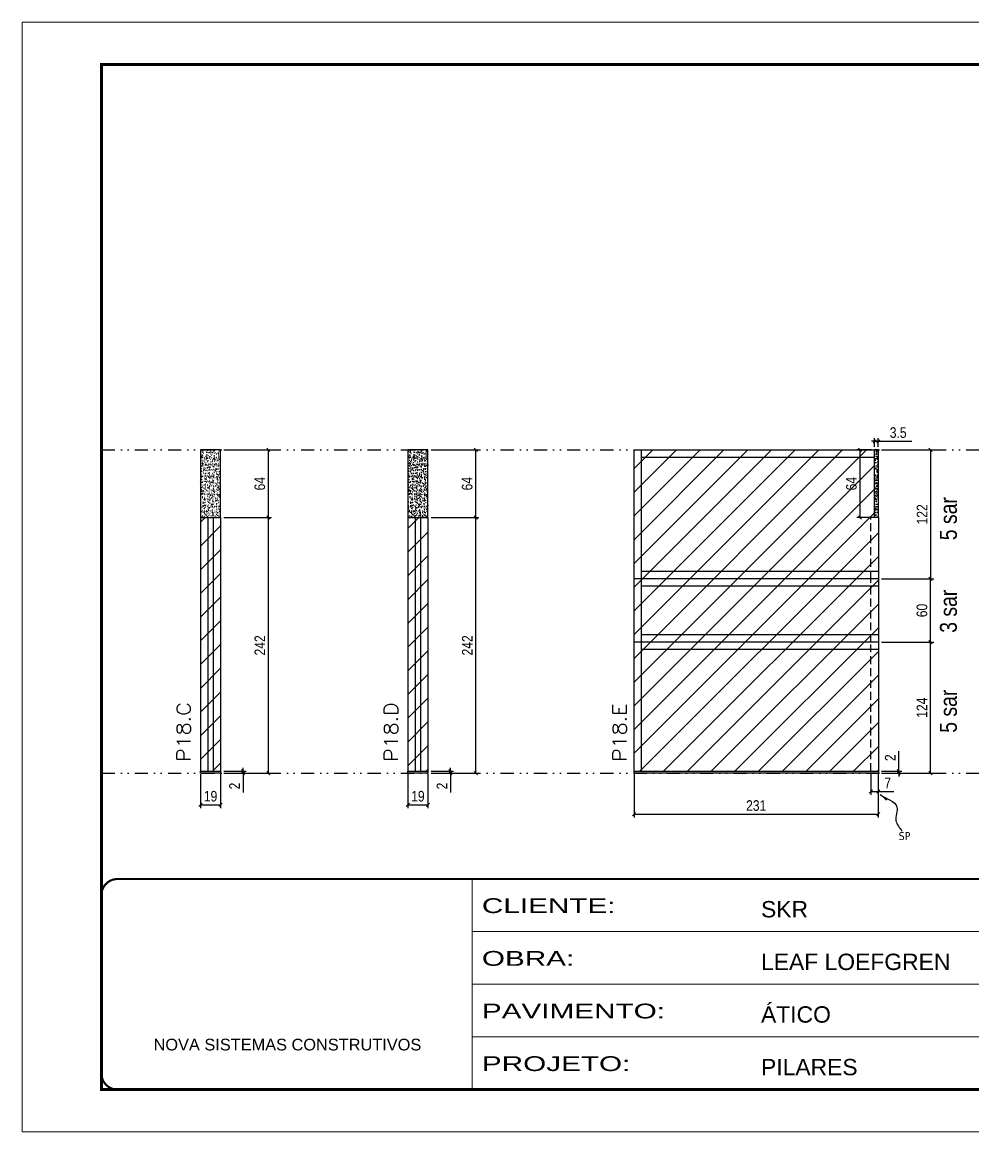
# Model space of a CAD drawing. Extents: x 14400 to 27878, y -21631 to 6985.
# Drawn here: x 19182 to 20081, y -2105 to -1055 of the extents above; entities that cross this region are included whole.
import ezdxf

# ---------------------------------------------------------------- set-up
doc = ezdxf.new("R2010")
doc.units = 0
for name, pattern in [('CONTINUO', [0]), ('DASHED', [0.75, 0.5, -0.25]), ('DIVIDE2', [0.625, 0.25, -0.125, 0, -0.125, 0, -0.125]), ('HIDDEN', [0.375, 0.25, -0.125])]:
    doc.linetypes.add(name, pattern=pattern)
for name, color, linetype in [('COTA', 241, 'Continuous'), ('NOMENCLATURA', 7, 'Continuous'), ('Nível', 160, 'Continuous'), ('Painéis', 200, 'Continuous'), ('SARR_2.2x7', 40, 'Continuous'), ('texto', 7, 'Continuous')]:
    doc.layers.add(name, color=color, linetype=linetype)
for name, color, linetype, lineweight in [('Folhas', 255, 'Continuous', 9), ('Hachura', 251, 'Continuous', 9), ('SARRAFO DE PRESSAO', 251, 'DASHED', 9), ('Texto Seção', 7, 'Continuous', 15)]:
    doc.layers.add(name, color=color, linetype=linetype, lineweight=lineweight)
doc.styles.add('ARIAL', font='arial.ttf')
doc.styles.add('ARIAL_NARROW', font='ARIALN.TTF', dxfattribs={"height": 0.2})
doc.styles.add('COTA TECNICA', font='techl___.ttf', dxfattribs={"height": 10})
doc.styles.add('COTA TECNICA-50', font='techl___.ttf', dxfattribs={"height": 10})
doc.styles.add('REGUA-120', font='ROMANS.shx', dxfattribs={"height": 15})
doc.styles.get("Standard").update_dxf_attribs({"font": 'arial.ttf'})
doc.styles.add('Tecnologia', font='')
doc.styles.get('Tecnologia').set_extended_font_data('Forgotten Futurist')
doc.dimstyles.new('COTA PAINEL-50', dxfattribs={"dimtxt": 10, "dimasz": 3, "dimexe": 3, "dimexo": 3, "dimgap": 3, "dimtad": 1, "dimdec": 1, "dimzin": 12, "dimdsep": 46, "dimtxsty": 'COTA TECNICA-50', "dimblk1": 'OBLIQUE', "dimblk2": 'OBLIQUE', "dimsah": 1, "dimcen": 0.9, "dimclrd": 4, "dimclre": 4, "dimclrt": 240, "dimadec": 1, "dimazin": 3, "dimtfac": 1, "dimtdec": 1, "dimtmove": 0, "dimatfit": 3, "dimfxl": 1, "dimtolj": 1, "dimtzin": 12, "dimarcsym": 0})
doc.dimstyles.new('PAINEL', dxfattribs={"dimtxt": 10, "dimasz": 3, "dimexe": 3, "dimexo": 3, "dimgap": 3, "dimtad": 1, "dimdec": 1, "dimzin": 12, "dimdsep": 46, "dimtxsty": 'COTA TECNICA', "dimblk1": 'OBLIQUE', "dimblk2": 'OBLIQUE', "dimsah": 1, "dimcen": 0.9, "dimclrd": 4, "dimclre": 4, "dimclrt": 240, "dimadec": 1, "dimazin": 3, "dimtfac": 1, "dimtdec": 1, "dimtmove": 0, "dimatfit": 3, "dimfxl": 1, "dimtolj": 1, "dimtzin": 12, "dimarcsym": 0})
doc.dimstyles.get("Standard").update_dxf_attribs({"dimtxt": 0.18, "dimasz": 0.18, "dimexe": 0.18, "dimexo": 0.0625, "dimgap": 0.09, "dimtad": 0, "dimtih": 1, "dimtoh": 1, "dimdec": 4, "dimzin": 0, "dimdsep": 46, "dimtxsty": 'Standard', "dimcen": 0.09, "dimadec": 0, "dimazin": 0, "dimtfac": 1, "dimtdec": 4, "dimtofl": 0, "dimtmove": 0, "dimatfit": 3, "dimfxl": 1, "dimtolj": 1, "dimtzin": 0, "dimarcsym": 0})

# ---------------------------------------------------------------- blocks, each defined once
blk = doc.blocks.new('9999999999')
at = {"color": 30, "linetype": 'CONTINUO'}
for p, q in [((98564.6, 34230.2), (98564.6, 34429.4)), ((98564.6, 34379.6), (99584, 34379.6)), ((98564.6, 34329.8), (99488, 34329.8)), ((98564.6, 34280), (99488, 34280))]:
    blk.add_line(p, q, dxfattribs=at)
at = {"color": 30, "linetype": 'CONTINUO', "const_width": 2}
blk.add_lwpolyline([(99584, 34230.2), (99584, 34414.4, 0.414214), (99569, 34429.4), (98229, 34429.4, 0.414214), (98214, 34414.4), (98214, 34245.2, 0.414214), (98229, 34230.2), (99584, 34230.2)], format="xyb", dxfattribs=at)
at = {"layer": 'Folhas'}
blk.add_lwpolyline([(98139, 34190.2), (99624, 34190.2), (99624, 35240.2), (98139, 35240.2)], close=True, dxfattribs=at)
at = {"layer": 'Folhas', "color": 30, "const_width": 3}
blk.add_lwpolyline([(98214, 34230.2), (99584, 34230.2), (99584, 35200.2), (98214, 35200.2)], close=True, dxfattribs=at)
at = {"color": 7, "linetype": 'Continuous', "ltscale": 5, "style": 'ARIAL'}
for s, height, p in [('SKR', 15.48, (98837.7, 34393.1)), ('LEAF LOEFGREN', 15.483, (98837.7, 34343.3)), ('ÁTICO', 15.48, (98837.7, 34293.5)), ('NOVA SISTEMAS CONSTRUTIVOS', 11.059, (98263.2, 34267.2)), ('PILARES', 15.48, (98837.7, 34243.7))]:
    blk.add_text(s, height=height, dxfattribs=at).set_placement(p)
at = {"layer": 'Folhas', "color": 7, "style": 'Tecnologia', "width": 1.5}
for s, p in [('CLIENTE:', (98573.7, 34397.2)), ('OBRA:', (98573.7, 34347.3)), ('PAVIMENTO:', (98573.7, 34297.5)), ('PROJETO:', (98573.7, 34247.7))]:
    blk.add_text(s, height=14, dxfattribs=at).set_placement(p)
blk = doc.blocks.new('_Oblique')
at = {"color": 0, "linetype": 'ByBlock', "lineweight": -2}
blk.add_line((-0.5, -0.5), (0.5, 0.5), dxfattribs=at)
blk = doc.blocks.new('*D1851')
at = {"layer": 'COTA', "color": 4, "lineweight": -2, "transparency": 16777216}
for p, q in [((19760.6, -1767), (19760.6, -1807.8)), ((19991.6, -1767), (19991.6, -1807.8)), ((19760.6, -1804.8), (19991.6, -1804.8))]:
    blk.add_line(p, q, dxfattribs=at)
at = {"layer": 'Defpoints', "color": 0, "transparency": 16777216}
for p in [(19760.6, -1764), (19991.6, -1764), (19991.6, -1804.8)]:
    blk.add_point(p, dxfattribs=at)
at = {"layer": 'COTA', "color": 4, "lineweight": -2, "transparency": 16777216, "xscale": 3, "yscale": 3, "zscale": 3, "rotation": 180}
blk.add_blockref('_Oblique', (19760.6, -1804.8), dxfattribs=at)
at = {"layer": 'COTA', "color": 4, "lineweight": -2, "transparency": 16777216, "xscale": 3, "yscale": 3, "zscale": 3}
blk.add_blockref('_Oblique', (19991.6, -1804.8), dxfattribs=at)
at = {"layer": 'COTA', "color": 240, "transparency": 16777216, "insert": (19876.1, -1796.6), "char_height": 10, "attachment_point": 5, "style": 'COTA TECNICA'}
blk.add_mtext('\\A1;231', dxfattribs=at)
blk = doc.blocks.new('*D1852')
at = {"layer": 'COTA', "color": 4, "lineweight": -2, "transparency": 16777216}
for p, q in [((19984.6, -1767), (19984.6, -1786.3)), ((19991.6, -1769), (19991.6, -1786.3)), ((19984.6, -1783.3), (19991.6, -1783.3)), ((19991.6, -1783.3), (20006.4, -1783.3))]:
    blk.add_line(p, q, dxfattribs=at)
at = {"layer": 'Defpoints', "color": 0, "transparency": 16777216}
for p in [(19984.6, -1764), (19991.6, -1766), (19991.6, -1783.3)]:
    blk.add_point(p, dxfattribs=at)
at = {"layer": 'COTA', "color": 4, "lineweight": -2, "transparency": 16777216, "xscale": 3, "yscale": 3, "zscale": 3, "rotation": 180}
blk.add_blockref('_Oblique', (19984.6, -1783.3), dxfattribs=at)
at = {"layer": 'COTA', "color": 4, "lineweight": -2, "transparency": 16777216, "xscale": 3, "yscale": 3, "zscale": 3}
blk.add_blockref('_Oblique', (19991.6, -1783.3), dxfattribs=at)
at = {"layer": 'COTA', "color": 240, "transparency": 16777216, "insert": (20000.5, -1775.2), "char_height": 10, "attachment_point": 5, "style": 'COTA TECNICA-50'}
blk.add_mtext('\\A1;7', dxfattribs=at)
blk = doc.blocks.new('*D1853')
at = {"layer": 'COTA', "color": 4, "lineweight": -2, "transparency": 16777216}
for p, q in [((20010.9, -1764), (20010.9, -1745.2)), ((19994.6, -1764), (20013.9, -1764)), ((19994.6, -1766), (20013.9, -1766)), ((20010.9, -1766), (20010.9, -1764)), ((20010.9, -1766), (20010.9, -1769))]:
    blk.add_line(p, q, dxfattribs=at)
at = {"layer": 'Defpoints', "color": 0, "transparency": 16777216}
for p in [(19991.6, -1764), (19991.6, -1766), (20010.9, -1766)]:
    blk.add_point(p, dxfattribs=at)
at = {"layer": 'COTA', "color": 4, "lineweight": -2, "transparency": 16777216, "xscale": 3, "yscale": 3, "zscale": 3}
for p, rotation in [((20010.9, -1764), 270), ((20010.9, -1766), 90)]:
    blk.add_blockref('_Oblique', p, dxfattribs=dict(at, rotation=rotation))
at = {"layer": 'COTA', "color": 240, "transparency": 16777216, "insert": (20002.9, -1751.3), "char_height": 10, "attachment_point": 5, "rotation": 90, "style": 'COTA TECNICA-50'}
blk.add_mtext('\\A1;2', dxfattribs=at)
blk = doc.blocks.new('*D1854')
at = {"layer": 'COTA', "color": 4, "lineweight": -2, "transparency": 16777216}
for p, q in [((19994.6, -1642), (20044, -1642)), ((20041, -1766), (20041, -1642)), ((19994.6, -1766), (20044, -1766))]:
    blk.add_line(p, q, dxfattribs=at)
at = {"layer": 'Defpoints', "color": 0, "transparency": 16777216}
for p in [(19991.6, -1642), (20041, -1642), (19991.6, -1766)]:
    blk.add_point(p, dxfattribs=at)
at = {"layer": 'COTA', "color": 4, "lineweight": -2, "transparency": 16777216, "xscale": 3, "yscale": 3, "zscale": 3}
for p, rotation in [((20041, -1642), 90), ((20041, -1766), 270)]:
    blk.add_blockref('_Oblique', p, dxfattribs=dict(at, rotation=rotation))
at = {"layer": 'COTA', "color": 240, "transparency": 16777216, "insert": (20032.9, -1704), "char_height": 10, "attachment_point": 5, "rotation": 90, "style": 'COTA TECNICA'}
blk.add_mtext('\\A1;124', dxfattribs=at)
blk = doc.blocks.new('*D1856')
at = {"layer": 'COTA', "color": 4, "lineweight": -2, "transparency": 16777216}
for p, q in [((19994.6, -1582), (20044, -1582)), ((20041, -1642), (20041, -1582)), ((19994.6, -1642), (20044, -1642))]:
    blk.add_line(p, q, dxfattribs=at)
at = {"layer": 'Defpoints', "color": 0, "transparency": 16777216}
for p in [(19991.6, -1582), (20041, -1582), (19991.6, -1642)]:
    blk.add_point(p, dxfattribs=at)
at = {"layer": 'COTA', "color": 4, "lineweight": -2, "transparency": 16777216, "xscale": 3, "yscale": 3, "zscale": 3}
for p, rotation in [((20041, -1582), 90), ((20041, -1642), 270)]:
    blk.add_blockref('_Oblique', p, dxfattribs=dict(at, rotation=rotation))
at = {"layer": 'COTA', "color": 240, "transparency": 16777216, "insert": (20032.9, -1612), "char_height": 10, "attachment_point": 5, "rotation": 90, "style": 'COTA TECNICA'}
blk.add_mtext('\\A1;60', dxfattribs=at)
blk = doc.blocks.new('*D1873')
at = {"layer": 'COTA', "color": 4, "lineweight": -2, "transparency": 16777216}
for p, q in [((19350.6, -1767), (19350.6, -1798.9)), ((19369.6, -1767), (19369.6, -1798.9)), ((19350.6, -1795.9), (19369.6, -1795.9))]:
    blk.add_line(p, q, dxfattribs=at)
at = {"layer": 'Defpoints', "color": 0, "transparency": 16777216}
for p in [(19350.6, -1764), (19369.6, -1764), (19369.6, -1795.9)]:
    blk.add_point(p, dxfattribs=at)
at = {"layer": 'COTA', "color": 4, "lineweight": -2, "transparency": 16777216, "xscale": 3, "yscale": 3, "zscale": 3, "rotation": 180}
blk.add_blockref('_Oblique', (19350.6, -1795.9), dxfattribs=at)
at = {"layer": 'COTA', "color": 4, "lineweight": -2, "transparency": 16777216, "xscale": 3, "yscale": 3, "zscale": 3}
blk.add_blockref('_Oblique', (19369.6, -1795.9), dxfattribs=at)
at = {"layer": 'COTA', "color": 240, "transparency": 16777216, "insert": (19360.1, -1787.8), "char_height": 10, "attachment_point": 5, "style": 'COTA TECNICA'}
blk.add_mtext('\\A1;19', dxfattribs=at)
blk = doc.blocks.new('*D1874')
at = {"layer": 'COTA', "color": 4, "lineweight": -2, "transparency": 16777216}
for p, q in [((19390.8, -1764), (19390.8, -1761)), ((19372.6, -1764), (19393.8, -1764)), ((19372.6, -1766), (19393.8, -1766)), ((19390.8, -1764), (19390.8, -1766)), ((19390.8, -1766), (19390.8, -1784.1))]:
    blk.add_line(p, q, dxfattribs=at)
at = {"layer": 'Defpoints', "color": 0, "transparency": 16777216}
for p in [(19369.6, -1764), (19369.6, -1766), (19390.8, -1764)]:
    blk.add_point(p, dxfattribs=at)
at = {"layer": 'COTA', "color": 4, "lineweight": -2, "transparency": 16777216, "xscale": 3, "yscale": 3, "zscale": 3}
for p, rotation in [((19390.8, -1764), 270), ((19390.8, -1766), 90)]:
    blk.add_blockref('_Oblique', p, dxfattribs=dict(at, rotation=rotation))
at = {"layer": 'COTA', "color": 240, "transparency": 16777216, "insert": (19382.8, -1778.1), "char_height": 10, "attachment_point": 5, "rotation": 90, "style": 'COTA TECNICA-50'}
blk.add_mtext('\\A1;2', dxfattribs=at)
blk = doc.blocks.new('*D1875')
at = {"layer": 'COTA', "color": 4, "lineweight": -2, "transparency": 16777216}
for p, q in [((19372.6, -1524), (19417.8, -1524)), ((19414.8, -1766), (19414.8, -1524)), ((19372.6, -1766), (19417.8, -1766))]:
    blk.add_line(p, q, dxfattribs=at)
at = {"layer": 'Defpoints', "color": 0, "transparency": 16777216}
for p in [(19369.6, -1524), (19414.8, -1524), (19369.6, -1766)]:
    blk.add_point(p, dxfattribs=at)
at = {"layer": 'COTA', "color": 4, "lineweight": -2, "transparency": 16777216, "xscale": 3, "yscale": 3, "zscale": 3}
for p, rotation in [((19414.8, -1524), 90), ((19414.8, -1766), 270)]:
    blk.add_blockref('_Oblique', p, dxfattribs=dict(at, rotation=rotation))
at = {"layer": 'COTA', "color": 240, "transparency": 16777216, "insert": (19406.7, -1645), "char_height": 10, "attachment_point": 5, "rotation": 90, "style": 'COTA TECNICA-50'}
blk.add_mtext('\\A1;242', dxfattribs=at)
blk = doc.blocks.new('*D1876')
at = {"layer": 'COTA', "color": 4, "lineweight": -2, "transparency": 16777216}
for p, q in [((19372.6, -1460), (19417.8, -1460)), ((19414.8, -1524), (19414.8, -1460)), ((19372.6, -1524), (19417.8, -1524))]:
    blk.add_line(p, q, dxfattribs=at)
at = {"layer": 'Defpoints', "color": 0, "transparency": 16777216}
for p in [(19369.6, -1460), (19414.8, -1460), (19369.6, -1524)]:
    blk.add_point(p, dxfattribs=at)
at = {"layer": 'COTA', "color": 4, "lineweight": -2, "transparency": 16777216, "xscale": 3, "yscale": 3, "zscale": 3}
for p, rotation in [((19414.8, -1460), 90), ((19414.8, -1524), 270)]:
    blk.add_blockref('_Oblique', p, dxfattribs=dict(at, rotation=rotation))
at = {"layer": 'COTA', "color": 240, "transparency": 16777216, "insert": (19406.7, -1492), "char_height": 10, "attachment_point": 5, "rotation": 90, "style": 'COTA TECNICA'}
blk.add_mtext('\\A1;64', dxfattribs=at)
blk = doc.blocks.new('*D1877')
at = {"layer": 'COTA', "color": 4, "lineweight": -2, "transparency": 16777216}
for p, q in [((19546.7, -1767), (19546.7, -1798.9)), ((19565.7, -1767), (19565.7, -1798.9)), ((19546.7, -1795.9), (19565.7, -1795.9))]:
    blk.add_line(p, q, dxfattribs=at)
at = {"layer": 'Defpoints', "color": 0, "transparency": 16777216}
for p in [(19546.7, -1764), (19565.7, -1764), (19565.7, -1795.9)]:
    blk.add_point(p, dxfattribs=at)
at = {"layer": 'COTA', "color": 4, "lineweight": -2, "transparency": 16777216, "xscale": 3, "yscale": 3, "zscale": 3, "rotation": 180}
blk.add_blockref('_Oblique', (19546.7, -1795.9), dxfattribs=at)
at = {"layer": 'COTA', "color": 4, "lineweight": -2, "transparency": 16777216, "xscale": 3, "yscale": 3, "zscale": 3}
blk.add_blockref('_Oblique', (19565.7, -1795.9), dxfattribs=at)
at = {"layer": 'COTA', "color": 240, "transparency": 16777216, "insert": (19556.2, -1787.8), "char_height": 10, "attachment_point": 5, "style": 'COTA TECNICA'}
blk.add_mtext('\\A1;19', dxfattribs=at)
blk = doc.blocks.new('*D1878')
at = {"layer": 'COTA', "color": 4, "lineweight": -2, "transparency": 16777216}
for p, q in [((19586.9, -1764), (19586.9, -1761)), ((19568.7, -1764), (19589.9, -1764)), ((19568.7, -1766), (19589.9, -1766)), ((19586.9, -1764), (19586.9, -1766)), ((19586.9, -1766), (19586.9, -1784.1))]:
    blk.add_line(p, q, dxfattribs=at)
at = {"layer": 'Defpoints', "color": 0, "transparency": 16777216}
for p in [(19565.7, -1764), (19565.7, -1766), (19586.9, -1764)]:
    blk.add_point(p, dxfattribs=at)
at = {"layer": 'COTA', "color": 4, "lineweight": -2, "transparency": 16777216, "xscale": 3, "yscale": 3, "zscale": 3}
for p, rotation in [((19586.9, -1764), 270), ((19586.9, -1766), 90)]:
    blk.add_blockref('_Oblique', p, dxfattribs=dict(at, rotation=rotation))
at = {"layer": 'COTA', "color": 240, "transparency": 16777216, "insert": (19578.9, -1778.1), "char_height": 10, "attachment_point": 5, "rotation": 90, "style": 'COTA TECNICA-50'}
blk.add_mtext('\\A1;2', dxfattribs=at)
blk = doc.blocks.new('*D1879')
at = {"layer": 'COTA', "color": 4, "lineweight": -2, "transparency": 16777216}
for p, q in [((19568.7, -1524), (19613.9, -1524)), ((19610.9, -1766), (19610.9, -1524)), ((19568.7, -1766), (19613.9, -1766))]:
    blk.add_line(p, q, dxfattribs=at)
at = {"layer": 'Defpoints', "color": 0, "transparency": 16777216}
for p in [(19565.7, -1524), (19610.9, -1524), (19565.7, -1766)]:
    blk.add_point(p, dxfattribs=at)
at = {"layer": 'COTA', "color": 4, "lineweight": -2, "transparency": 16777216, "xscale": 3, "yscale": 3, "zscale": 3}
for p, rotation in [((19610.9, -1524), 90), ((19610.9, -1766), 270)]:
    blk.add_blockref('_Oblique', p, dxfattribs=dict(at, rotation=rotation))
at = {"layer": 'COTA', "color": 240, "transparency": 16777216, "insert": (19602.9, -1645), "char_height": 10, "attachment_point": 5, "rotation": 90, "style": 'COTA TECNICA-50'}
blk.add_mtext('\\A1;242', dxfattribs=at)
blk = doc.blocks.new('*D1880')
at = {"layer": 'COTA', "color": 4, "lineweight": -2, "transparency": 16777216}
for p, q in [((19568.7, -1460), (19613.9, -1460)), ((19610.9, -1524), (19610.9, -1460)), ((19568.7, -1524), (19613.9, -1524))]:
    blk.add_line(p, q, dxfattribs=at)
at = {"layer": 'Defpoints', "color": 0, "transparency": 16777216}
for p in [(19565.7, -1460), (19610.9, -1460), (19565.7, -1524)]:
    blk.add_point(p, dxfattribs=at)
at = {"layer": 'COTA', "color": 4, "lineweight": -2, "transparency": 16777216, "xscale": 3, "yscale": 3, "zscale": 3}
for p, rotation in [((19610.9, -1460), 90), ((19610.9, -1524), 270)]:
    blk.add_blockref('_Oblique', p, dxfattribs=dict(at, rotation=rotation))
at = {"layer": 'COTA', "color": 240, "transparency": 16777216, "insert": (19602.8, -1492), "char_height": 10, "attachment_point": 5, "rotation": 90, "style": 'COTA TECNICA'}
blk.add_mtext('\\A1;64', dxfattribs=at)
blk = doc.blocks.new('*D1881')
at = {"layer": 'COTA', "color": 4, "lineweight": -2, "transparency": 16777216}
for p, q in [((19994.6, -1460), (20044, -1460)), ((20041, -1460), (20041, -1582)), ((19994.6, -1582), (20044, -1582))]:
    blk.add_line(p, q, dxfattribs=at)
at = {"layer": 'Defpoints', "color": 0, "transparency": 16777216}
for p in [(19991.6, -1460), (19991.6, -1582), (20041, -1582)]:
    blk.add_point(p, dxfattribs=at)
at = {"layer": 'COTA', "color": 4, "lineweight": -2, "transparency": 16777216, "xscale": 3, "yscale": 3, "zscale": 3}
for p, rotation in [((20041, -1460), 90), ((20041, -1582), 270)]:
    blk.add_blockref('_Oblique', p, dxfattribs=dict(at, rotation=rotation))
at = {"layer": 'COTA', "color": 240, "transparency": 16777216, "insert": (20033, -1521), "char_height": 10, "attachment_point": 5, "rotation": 90, "style": 'COTA TECNICA'}
blk.add_mtext('\\A1;122', dxfattribs=at)
blk = doc.blocks.new('*D1882')
at = {"layer": 'COTA', "color": 4, "lineweight": -2, "transparency": 16777216}
for p, q in [((19988.1, -1457), (19988.1, -1448.9)), ((19991.6, -1457), (19991.6, -1448.9)), ((19988.1, -1451.9), (19985.1, -1451.9)), ((19988.1, -1451.9), (19991.6, -1451.9)), ((19991.6, -1451.9), (20023.3, -1451.9))]:
    blk.add_line(p, q, dxfattribs=at)
at = {"layer": 'Defpoints', "color": 0, "transparency": 16777216}
for p in [(19991.6, -1451.9), (19988.1, -1460), (19991.6, -1460)]:
    blk.add_point(p, dxfattribs=at)
at = {"layer": 'COTA', "color": 4, "lineweight": -2, "transparency": 16777216, "xscale": 3, "yscale": 3, "zscale": 3}
blk.add_blockref('_Oblique', (19988.1, -1451.9), dxfattribs=at)
at = {"layer": 'COTA', "color": 4, "lineweight": -2, "transparency": 16777216, "xscale": 3, "yscale": 3, "zscale": 3, "rotation": 180}
blk.add_blockref('_Oblique', (19991.6, -1451.9), dxfattribs=at)
at = {"layer": 'COTA', "color": 240, "transparency": 16777216, "insert": (20010.4, -1443.7), "char_height": 10, "attachment_point": 5, "style": 'COTA TECNICA'}
blk.add_mtext('\\A1;3.5', dxfattribs=at)
blk = doc.blocks.new('*D1883')
at = {"layer": 'COTA', "color": 4, "lineweight": -2, "transparency": 16777216}
for p, q in [((19985.1, -1460), (19971.3, -1460)), ((19974.3, -1524), (19974.3, -1460)), ((19985.1, -1524), (19971.3, -1524))]:
    blk.add_line(p, q, dxfattribs=at)
at = {"layer": 'Defpoints', "color": 0, "transparency": 16777216}
for p in [(19974.3, -1460), (19988.1, -1460), (19988.1, -1524)]:
    blk.add_point(p, dxfattribs=at)
at = {"layer": 'COTA', "color": 4, "lineweight": -2, "transparency": 16777216, "xscale": 3, "yscale": 3, "zscale": 3}
for p, rotation in [((19974.3, -1460), 90), ((19974.3, -1524), 270)]:
    blk.add_blockref('_Oblique', p, dxfattribs=dict(at, rotation=rotation))
at = {"layer": 'COTA', "color": 240, "transparency": 16777216, "insert": (19966.2, -1492), "char_height": 10, "attachment_point": 5, "rotation": 90, "style": 'COTA TECNICA'}
blk.add_mtext('\\A1;64', dxfattribs=at)

msp = doc.modelspace()

# ---------------------------------------------------------------- hatches: boundary and pattern name
at = {"layer": 'COTA'}
h = msp.add_hatch(dxfattribs=at)
h.set_pattern_fill('AR-CONC', color=256, scale=0.03)
h.set_pattern_definition([(50, (3898.124, -4649.3004), (5.4655401, -0.4781726), [0.5715, -6.2865]), (355, (3898.124, -4649.3004), (-1.0573026, 5.7317054), [0.4572, -5.0292175]), (100.451445, (3898.5795, -4649.3403), (4.4082374, 5.2535326), [0.4857003, -5.3427073]), (46.1842, (3898.124, -4647.7764), (8.1323712, -1.2612698), [0.85725, -9.42975]), (96.63556, (3898.802, -4647.8815), (7.122124, 7.4227837), [0.7285507, -8.0140682]), (351.18415, (3898.124, -4647.7764), (7.122124, 7.4227837), [0.685799, -7.543792]), (21, (3898.886, -4648.1574), (4.5484317, -3.067956), [0.5715, -6.2865]), (326, (3898.886, -4648.1574), (1.8540609, 5.525639), [0.4572, -5.0292]), (71.451445, (3899.265, -4648.413), (6.4024926, 2.457683), [0.4857003, -5.3426981]), (37.5, (3898.124, -4649.3004), (0.0926581, 2.53665117), [0, -4.96824, 0, -5.1054, 0, -5.04825]), (7.5, (3898.124, -4649.3004), (2.00458988, 3.00541724), [0, -2.91084, 0, -4.85394, 0, -1.92405]), (327.5, (3896.4248, -4649.3004), (4.06771786, -0.17186232), [0, -1.905, 0, -5.9436, 0, -7.8867]), (317.5, (3895.6628, -4649.3004), (4.44387544, 0.7627947), [0, -2.4765, 0, -3.94716, 0, -5.6007])])
h.paths.add_polyline_path([(19350.558, -1524.015), (19369.558, -1524.015), (19369.558, -1460.015), (19350.558, -1460.015)])
h = msp.add_hatch(dxfattribs=at)
h.set_pattern_fill('AR-CONC', color=256, scale=0.03)
h.set_pattern_definition([(50, (4094.3, -4649.3004), (5.4655401, -0.4781726), [0.5715, -6.2865]), (355, (4094.3, -4649.3004), (-1.0573026, 5.7317054), [0.4572, -5.0292175]), (100.451445, (4094.7553, -4649.3403), (4.4082374, 5.2535326), [0.4857003, -5.3427073]), (46.1842, (4094.3, -4647.7764), (8.1323712, -1.2612698), [0.85725, -9.42975]), (96.63556, (4094.9776, -4647.8815), (7.122124, 7.4227837), [0.7285507, -8.0140682]), (351.18415, (4094.3, -4647.7764), (7.122124, 7.4227837), [0.685799, -7.543792]), (21, (4095.062, -4648.1574), (4.5484317, -3.067956), [0.5715, -6.2865]), (326, (4095.062, -4648.1574), (1.8540609, 5.525639), [0.4572, -5.0292]), (71.451445, (4095.441, -4648.413), (6.4024926, 2.457683), [0.4857003, -5.3426981]), (37.5, (4094.2999, -4649.3004), (0.0926581, 2.53665117), [0, -4.96824, 0, -5.1054, 0, -5.04825]), (7.5, (4094.2999, -4649.3004), (2.00458988, 3.00541724), [0, -2.91084, 0, -4.85394, 0, -1.92405]), (327.5, (4092.6006, -4649.3004), (4.06771786, -0.17186232), [0, -1.905, 0, -5.9436, 0, -7.8867]), (317.5, (4091.8386, -4649.3004), (4.44387544, 0.7627947), [0, -2.4765, 0, -3.94716, 0, -5.6007])])
h.paths.add_polyline_path([(19546.734, -1524.015), (19565.734, -1524.015), (19565.734, -1460.015), (19546.734, -1460.015)])
h = msp.add_hatch(dxfattribs=at)
h.set_pattern_fill('AR-CONC', color=256, scale=0.03)
h.set_pattern_definition([(50, (4768.5, 1148.575), (5.4655401, -0.4781726), [0.5715, -6.2865]), (355, (4768.5, 1148.575), (-1.0573026, 5.7317054), [0.4572, -5.0292175]), (100.451445, (4768.9555, 1148.535), (4.4082374, 5.2535326), [0.4857003, -5.3427073]), (46.1842, (4768.5, 1150.099), (8.1323712, -1.2612698), [0.85725, -9.42975]), (96.63556, (4769.178, 1149.994), (7.122124, 7.4227837), [0.7285507, -8.0140682]), (351.18415, (4768.5, 1150.099), (7.122124, 7.4227837), [0.685799, -7.543792]), (21, (4769.262, 1149.718), (4.5484317, -3.067956), [0.5715, -6.2865]), (326, (4769.262, 1149.718), (1.8540609, 5.525639), [0.4572, -5.0292]), (71.451445, (4769.641, 1149.4624), (6.4024926, 2.457683), [0.4857003, -5.3426981]), (37.5, (4768.5, 1148.5751), (0.0926581, 2.53665117), [0, -4.96824, 0, -5.1054, 0, -5.04825]), (7.5, (4768.5, 1148.575), (2.00458988, 3.00541724), [0, -2.91084, 0, -4.85394, 0, -1.92405]), (327.5, (4766.8007, 1148.5751), (4.06771786, -0.17186232), [0, -1.905, 0, -5.9436, 0, -7.8867]), (317.5, (4766.0387, 1148.575), (4.44387544, 0.7627947), [0, -2.4765, 0, -3.94716, 0, -5.6007])])
h.paths.add_polyline_path([(19988.147, -1460.015), (19988.147, -1524.015), (19991.647, -1524.015), (19991.647, -1460.015)])
at = {"layer": 'Hachura'}
h = msp.add_hatch(dxfattribs=at)
h.set_pattern_fill('ANSI31', color=256, scale=5)
h.paths.add_polyline_path([(19369.558, -1524.015), (19350.558, -1524.015), (19350.558, -1764.015), (19369.558, -1764.015)])
h.paths.add_polyline_path([(19565.734, -1524.015), (19546.734, -1524.015), (19546.734, -1764.015), (19565.734, -1764.015)])
h.paths.add_polyline_path([(19991.647, -1524.015), (19988.147, -1524.015), (19988.147, -1460.015), (19760.647, -1460.015), (19760.647, -1582.015), (19991.647, -1582.015)])
h.paths.add_polyline_path([(19991.647, -1582.015), (19760.647, -1582.015), (19760.647, -1642.015), (19991.647, -1642.015)])
h.paths.add_polyline_path([(19991.647, -1642.015), (19760.647, -1642.015), (19760.647, -1764.015), (19991.647, -1764.015)])
h.paths.add_polyline_path([(20453.378, -1642.015), (20209.378, -1642.015), (20209.378, -1764.015), (20453.378, -1764.015)])
h.paths.add_polyline_path([(20453.378, -1596.015), (20209.378, -1596.015), (20209.378, -1642.015), (20453.378, -1642.015)])
h.paths.add_polyline_path([(20453.378, -1474.015), (20212.878, -1474.015), (20212.878, -1524.015), (20209.378, -1524.015), (20209.378, -1596.015), (20453.378, -1596.015)])
h.paths.add_polyline_path([(20470.378, -1474.015), (20453.378, -1474.015), (20453.378, -1596.015), (20470.378, -1596.015)])
h.paths.add_polyline_path([(20470.378, -1596.015), (20453.378, -1596.015), (20453.378, -1642.015), (20470.378, -1642.015)])
h.paths.add_polyline_path([(20470.378, -1642.015), (20453.378, -1642.015), (20453.378, -1764.015), (20470.378, -1764.015)])

# ---------------------------------------------------------------- linework, layer by layer
at = {"layer": 'COTA'}
for p, q in [((19991.647, -1460.015), (19988.147, -1460.015)), ((19991.647, -1524.015), (19991.647, -1460.015)), ((19988.147, -1524.015), (19984.647, -1524.015))]:
    msp.add_line(p, q, dxfattribs=at)
for points in [[(19350.558, -1524.015), (19369.558, -1524.015), (19369.558, -1460.015), (19350.558, -1460.015)], [(19546.734, -1524.015), (19565.734, -1524.015), (19565.734, -1460.015), (19546.734, -1460.015)]]:
    msp.add_lwpolyline(points, close=True, dxfattribs=at)
at = {"layer": 'Nível', "color": 4, "linetype": 'DIVIDE2', "ltscale": 50}
for p, q in [((19256.967, -1460.015), (20626.967, -1460.015)), ((19256.967, -1766.015), (20626.967, -1766.015))]:
    msp.add_line(p, q, dxfattribs=at)
at = {"layer": 'Painéis'}
for p, q in [((19760.647, -1764.015), (19760.647, -1460.015)), ((19760.647, -1460.015), (19988.147, -1460.015)), ((19988.147, -1524.015), (19988.147, -1460.015)), ((19350.558, -1524.015), (19350.558, -1764.015)), ((19350.558, -1524.015), (19369.558, -1524.015)), ((19369.558, -1524.015), (19369.558, -1764.015)), ((19546.734, -1524.015), (19546.734, -1764.015)), ((19546.734, -1524.015), (19565.734, -1524.015)), ((19565.734, -1524.015), (19565.734, -1764.015)), ((19991.647, -1524.015), (19988.147, -1524.015)), ((19991.647, -1524.015), (19991.647, -1764.015)), ((19991.647, -1582.015), (19760.647, -1582.015)), ((19991.647, -1642.015), (19760.647, -1642.015)), ((19350.558, -1764.015), (19369.558, -1764.015)), ((19350.558, -1766.015), (19350.558, -1764.015)), ((19369.558, -1766.015), (19350.558, -1766.015)), ((19369.558, -1764.015), (19369.558, -1766.015)), ((19546.734, -1764.015), (19565.734, -1764.015)), ((19546.734, -1766.015), (19546.734, -1764.015)), ((19565.734, -1766.015), (19546.734, -1766.015)), ((19565.734, -1764.015), (19565.734, -1766.015))]:
    msp.add_line(p, q, dxfattribs=at)
msp.add_lwpolyline([(19760.647, -1764.015), (19991.647, -1764.015), (19991.647, -1766.015), (19760.647, -1766.015)], close=True, dxfattribs=at)
at = {"layer": 'SARR_2.2x7'}
for p, q in [((19767.647, -1524.015), (19767.647, -1460.015)), ((19767.647, -1467.015), (19988.147, -1467.015)), ((19357.558, -1524.015), (19357.558, -1764.015)), ((19362.558, -1524.015), (19362.558, -1764.015)), ((19553.734, -1524.015), (19553.734, -1764.015)), ((19558.734, -1524.015), (19558.734, -1764.015)), ((19767.647, -1642.015), (19767.647, -1524.015)), ((19991.647, -1575.015), (19767.647, -1575.015)), ((19991.647, -1589.015), (19767.647, -1589.015)), ((19991.647, -1635.015), (19767.647, -1635.015)), ((19767.647, -1764.015), (19767.647, -1642.015)), ((19991.647, -1649.015), (19767.647, -1649.015))]:
    msp.add_line(p, q, dxfattribs=at)
at = {"layer": 'SARR_2.2x7', "linetype": 'HIDDEN', "ltscale": 30}
for p, q in [((19984.647, -1582.015), (19984.647, -1524.015)), ((19984.647, -1642.015), (19984.647, -1582.015)), ((19984.647, -1764.015), (19984.647, -1642.015))]:
    msp.add_line(p, q, dxfattribs=at)

# ---------------------------------------------------------------- block references
at = {"layer": 'SARRAFO DE PRESSAO', "color": 6, "linetype": 'ByBlock'}
msp.add_blockref('9999999999', (-78957.011, -36295.504), dxfattribs=at)

# ---------------------------------------------------------------- texts
at = {"layer": 'NOMENCLATURA', "style": 'ARIAL_NARROW'}
for s, p in [('5 sar', (20065.89, -1545.496)), ('3 sar', (20065.89, -1633.101)), ('5 sar', (20065.89, -1727.692))]:
    msp.add_text(s, height=16, rotation=90, dxfattribs=at).set_placement(p)
at = {"layer": 'texto', "color": 0, "insert": (20016.424, -1825.506), "char_height": 7.5, "attachment_point": 5}
msp.add_mtext('{\\fTahoma|b0|i0|c0|p34;\\C4;SP}', dxfattribs=at)
at = {"layer": 'Texto Seção', "style": 'REGUA-120', "width": 1.1}
for s, p in [('P18.C', (19341.108, -1755.252)), ('P18.D', (19537.283, -1755.252)), ('P18.E', (19753.398, -1755.252))]:
    msp.add_text(s, height=13, rotation=90, dxfattribs=at).set_placement(p)

# ---------------------------------------------------------------- dimensions: what is measured, and where the dimension line sits
at = {"layer": 'COTA'}
for base, p1, p2, dimstyle, picture, middle in [((19991.647, -1451.89), (19988.147, -1460.015), (19991.647, -1460.015), 'PAINEL', '*D1882', (20010.45, -1443.67)), ((19991.647, -1783.257), (19984.647, -1764.015), (19991.647, -1766.015), 'COTA PAINEL-50', '*D1852', (20000.513, -1775.184))]:
    dim = msp.add_linear_dim(base=base, p1=p1, p2=p2, dimstyle=dimstyle, dxfattribs=at)
    dim.commit()
    dim.dimension.update_dxf_attribs({"geometry": picture, "text_midpoint": middle})
for base, p1, p2, dimstyle, picture, middle in [((19414.768, -1460.015), (19369.558, -1524.015), (19369.558, -1460.015), 'PAINEL', '*D1876', (19406.666, -1492.015)), ((19610.944, -1460.015), (19565.734, -1524.015), (19565.734, -1460.015), 'PAINEL', '*D1880', (19602.842, -1492.015)), ((19974.324, -1460.015), (19988.147, -1524.015), (19988.147, -1460.015), 'PAINEL', '*D1883', (19966.221, -1492.015)), ((20041.015, -1582.015), (19991.647, -1460.015), (19991.647, -1582.015), 'PAINEL', '*D1881', (20032.956, -1521.015)), ((19414.768, -1524.015), (19369.558, -1766.015), (19369.558, -1524.015), 'COTA PAINEL-50', '*D1875', (19406.695, -1645.015)), ((19610.944, -1524.015), (19565.734, -1766.015), (19565.734, -1524.015), 'COTA PAINEL-50', '*D1879', (19602.871, -1645.015)), ((20041.015, -1582.015), (19991.647, -1642.015), (19991.647, -1582.015), 'PAINEL', '*D1856', (20032.912, -1612.015)), ((20041.015, -1642.015), (19991.647, -1766.015), (19991.647, -1642.015), 'PAINEL', '*D1854', (20032.942, -1704.015))]:
    dim = msp.add_linear_dim(base=base, p1=p1, p2=p2, angle=90, dimstyle=dimstyle, dxfattribs=at)
    dim.commit()
    dim.dimension.update_dxf_attribs({"geometry": picture, "text_midpoint": middle})
for base, p1, p2, picture, middle in [((20010.906, -1766.015), (19991.647, -1764.015), (19991.647, -1766.015), '*D1853', (20010.906, -1751.268)), ((19390.751, -1764.015), (19369.558, -1766.015), (19369.558, -1764.015), '*D1874', (19390.751, -1778.071)), ((19586.927, -1764.015), (19565.734, -1766.015), (19565.734, -1764.015), '*D1878', (19586.927, -1778.071))]:
    dim = msp.add_linear_dim(base=base, p1=p1, p2=p2, angle=90, dimstyle='COTA PAINEL-50', dxfattribs=at)
    dim.commit()
    dim.dimension.update_dxf_attribs({"geometry": picture, "text_midpoint": middle, "dimtype": 160})
for base, p1, p2, picture, middle in [((19369.558, -1795.91), (19350.558, -1764.015), (19369.558, -1764.015), '*D1873', (19360.058, -1787.822)), ((19565.734, -1795.91), (19546.734, -1764.015), (19565.734, -1764.015), '*D1877', (19556.234, -1787.822)), ((19991.647, -1804.838), (19760.647, -1764.015), (19991.647, -1764.015), '*D1851', (19876.147, -1796.619))]:
    dim = msp.add_linear_dim(base=base, p1=p1, p2=p2, dimstyle='PAINEL', override={"dimarcsym": 2}, dxfattribs=at)
    dim.commit()
    dim.dimension.update_dxf_attribs({"geometry": picture, "text_midpoint": middle})

# ---------------------------------------------------------------- leaders
at = {"layer": 'COTA', "path_type": 1}
msp.add_leader([(19993.476, -1786.196), (20009.261, -1798.031), (20008.336, -1811.037), (20013.889, -1820.819)], dimstyle='Standard', override={"dimasz": 8}, dxfattribs=at)

doc.saveas('drawing.dxf')
